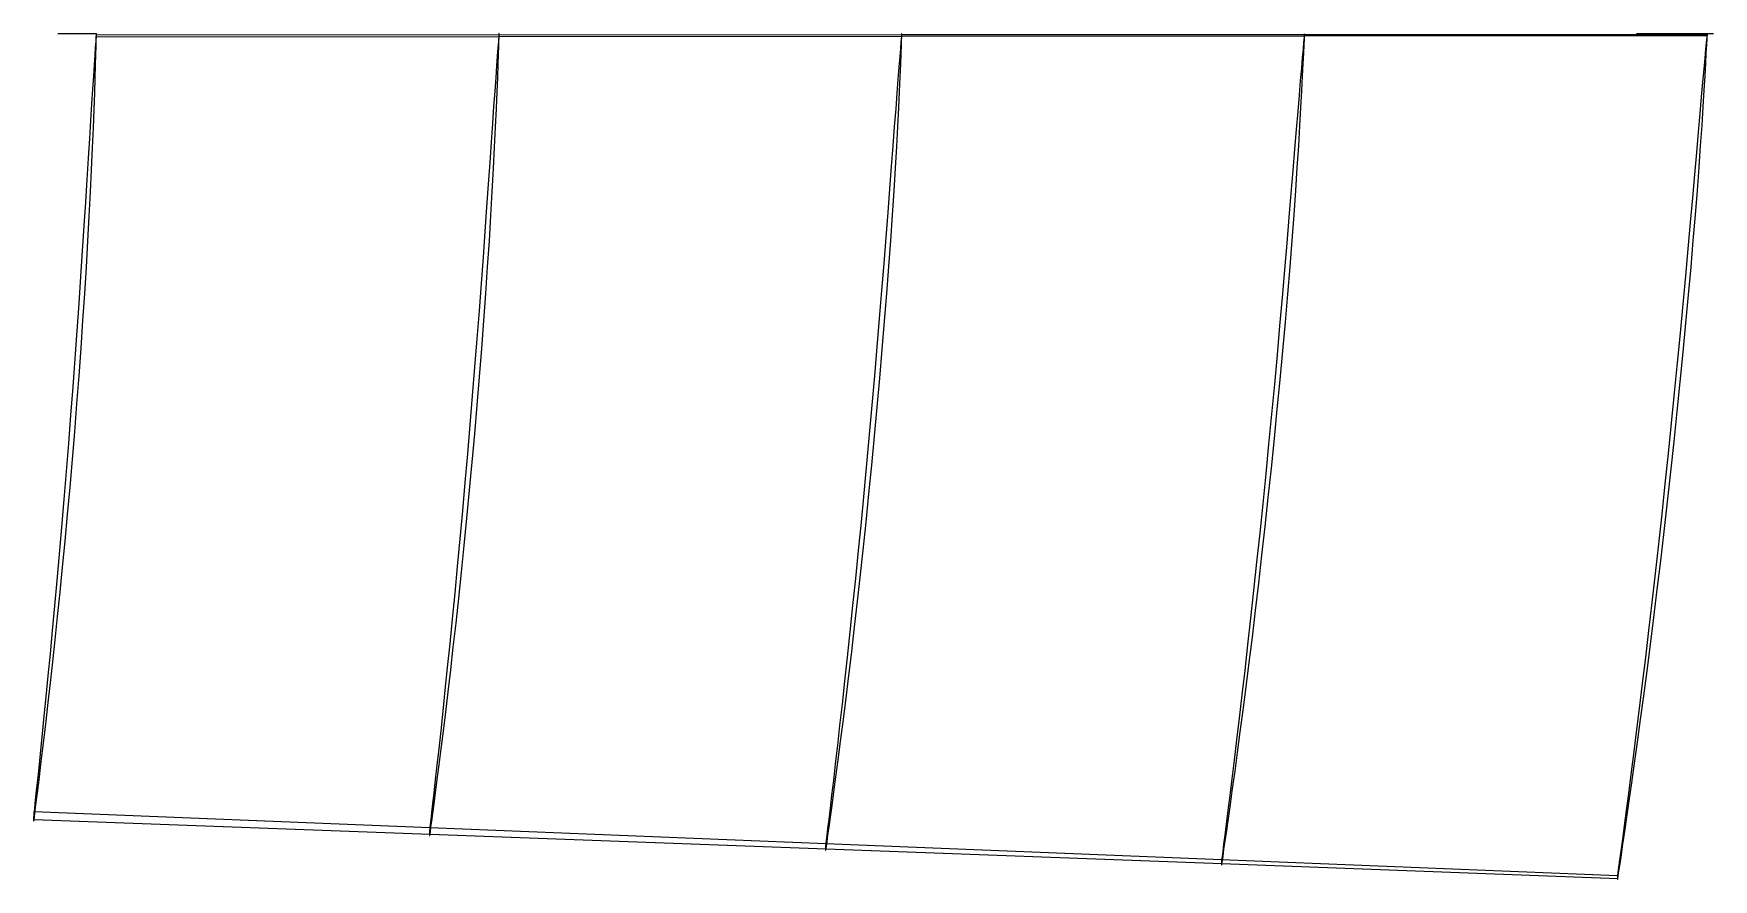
# Model space of a CAD drawing. Extents: x 330.4 to 374, y -22 to 0.
import ezdxf

# ---------------------------------------------------------------- set-up
doc = ezdxf.new("R2010")
doc.units = 0

msp = doc.modelspace()

# ---------------------------------------------------------------- linework, layer by layer
at = {"layer": '1', "color": 7}
for points in [[(332, 0, -42), (332, 0, 0), (331.98331, 0, 0.283729), (331.96662, 0, 0.567457), (331.94993, 0, 0.851186), (331.93324, 0, 1.134914), (331.91655, 0, 1.418643), (331.899861, 0, 1.702371), (331.883171, 0, 1.9861), (331.866481, 0, 2.269829), (331.849791, 0, 2.553557), (331.833101, 0, 2.837286), (331.816411, 0, 3.121014), (331.799721, 0, 3.404743), (331.783031, 0, 3.688472), (331.766341, 0, 3.9722), (331.749651, 0, 4.255929), (331.732961, 0, 4.539657), (331.716271, 0, 4.823386), (331.699582, 0, 5.107114), (331.682892, 0, 5.390843), (331.666202, 0, 5.674572), (331.649512, 0, 5.9583), (331.632822, 0, 6.242029), (331.616132, 0, 6.525757), (331.599442, 0, 6.809486), (331.582752, 0, 7.093214), (331.566062, 0, 7.376943), (331.549372, 0, 7.660672), (331.532682, 0, 7.9444), (331.515992, 0, 8.228129), (331.499303, 0, 8.511857), (331.482613, 0, 8.795586), (331.465923, 0, 9.079314), (331.449233, 0, 9.363043), (331.432543, 0, 9.646772), (331.415853, 0, 9.9305), (331.399163, 0, 10.214229), (331.382473, 0, 10.497957), (331.365783, 0, 10.781686), (331.349093, 0, 11.065415), (331.332403, 0, 11.349143), (331.315713, 0, 11.632872), (331.299024, 0, 11.9166), (331.282334, 0, 12.200329), (331.265644, 0, 12.484057), (331.248969, 0, 12.767787), (331.232293, 0, 13.051516), (331.215607, 0, 13.335245), (331.19891, 0, 13.618973), (331.182205, 0, 13.902701), (331.165493, 0, 14.186428), (331.148779, 0, 14.470155), (331.132071, 0, 14.753883), (331.115377, 0, 15.037611), (331.098707, 0, 15.321341), (331.082078, 0, 15.605073), (331.065518, 0, 15.888809), (331.04902, 0, 16.172549), (331.032595, 0, 16.456293), (331.016252, 0, 16.740042), (331, 0, 17.023796), (331, 0, 59)], [(374, 0, -42), (374, 0, 0), (373.838951, 0, 1.368913), (373.810875, 0, 1.60756), (373.782799, 0, 1.846207), (373.754723, 0, 2.084854), (373.726647, 0, 2.323501), (373.698571, 0, 2.562148), (373.670495, 0, 2.800795), (373.642419, 0, 3.039442), (373.614343, 0, 3.278089), (373.586266, 0, 3.516736), (373.55819, 0, 3.755383), (373.530114, 0, 3.99403), (373.502038, 0, 4.232676), (373.473962, 0, 4.471323), (373.445886, 0, 4.70997), (373.41781, 0, 4.948617), (373.389734, 0, 5.187264), (373.361657, 0, 5.425911), (373.333581, 0, 5.664558), (373.305505, 0, 5.903205), (373.277429, 0, 6.141852), (373.249353, 0, 6.380499), (373.221277, 0, 6.619146), (373.193201, 0, 6.857793), (373.165125, 0, 7.09644), (373.137049, 0, 7.335087), (373.108972, 0, 7.573734), (373.080896, 0, 7.812381), (373.05282, 0, 8.051028), (373.024744, 0, 8.289675), (372.996668, 0, 8.528322), (372.968592, 0, 8.766969), (372.940516, 0, 9.005616), (372.91244, 0, 9.244263), (372.884364, 0, 9.48291), (372.856287, 0, 9.721557), (372.828211, 0, 9.960204), (372.800135, 0, 10.198851), (372.772059, 0, 10.437498), (372.743983, 0, 10.676145), (372.715907, 0, 10.914792), (372.687831, 0, 11.153438), (372.659755, 0, 11.392085), (372.631679, 0, 11.630732), (372.603602, 0, 11.869379), (372.575526, 0, 12.108026), (372.54745, 0, 12.346673), (372.519374, 0, 12.58532), (372.491298, 0, 12.823967), (372.463222, 0, 13.062614), (372.435146, 0, 13.301261), (372.40707, 0, 13.539908), (372.378994, 0, 13.778555), (372.350917, 0, 14.017202), (372.322841, 0, 14.255849), (372.294765, 0, 14.494496), (372.266689, 0, 14.733143), (372.238613, 0, 14.97179), (372.210537, 0, 15.210437), (372.182461, 0, 15.449084), (372.154385, 0, 15.687731), (372, 0, 17), (372, 0, 59)], [(331.995534, -0.022306, 0.075909), (342.455013, -0.022431, 0.408112), (352.914671, -0.021814, 0.740515), (363.37452, -0.02046, 1.073168), (373.834575, -0.018371, 1.406113)], [(332.000127, -0.079222, -0.002328), (342.459889, -0.069731, 0.340021), (352.919646, -0.060315, 0.682405), (363.379397, -0.050973, 1.024828), (373.83914, -0.041689, 1.36729)], [(330.382093, -20.408019, 16.817528), (340.667419, -20.786471, 16.513813), (350.951817, -21.167374, 16.209656), (361.23526, -21.550659, 15.90494), (371.517704, -21.936253, 15.599598)], [(330.382517, -20.196472, 17.036881), (340.66436, -20.613453, 16.706128), (350.946158, -21.029736, 16.373656), (361.227983, -21.445304, 16.039518), (371.509911, -21.860188, 15.703767)]]:
    msp.add_polyline3d(points, dxfattribs=at)
at = {"layer": '1', "color": 4}
for points in [[(332.000127, -0.079222, -0.002328), (332.000393, -0.067668, -0.006805), (332.000593, -0.05641, -0.010158), (332.000722, -0.045633, -0.01233), (332.00078, -0.035511, -0.013287), (332.000764, -0.026211, -0.013014), (332.000677, -0.017883, -0.011514), (332.000518, -0.010663, -0.008813), (332.000291, -0.00467, -0.004954), (332, 0, 0), (331.999649, 0.00327, 0.005968), (331.999244, 0.005088, 0.012852), (331.998792, 0.005424, 0.020541), (331.998299, 0.004272, 0.02891), (331.997775, 0.001653, 0.037821), (331.997228, -0.002392, 0.047129), (331.996666, -0.007795, 0.056684), (331.996098, -0.01447, 0.06633), (331.995534, -0.022306, 0.075909)], [(342.459889, -0.069731, 0.340021), (342.460173, -0.059528, 0.336083), (342.460386, -0.04957, 0.333135), (342.460524, -0.040029, 0.33123), (342.460585, -0.031073, 0.3304), (342.460567, -0.022856, 0.33066), (342.460471, -0.015521, 0.332006), (342.460298, -0.009197, 0.334413), (342.460052, -0.003993, 0.33784), (342.459738, 0, 0.342228), (342.45936, 0.002713, 0.3475), (342.458925, 0.0041, 0.353564), (342.458441, 0.004135, 0.360316), (342.457916, 0.00282, 0.367637), (342.457359, 0.000176, 0.3754), (342.456781, -0.00375, 0.38347), (342.45619, -0.008889, 0.391708), (342.455597, -0.015153, 0.39997), (342.455013, -0.022431, 0.408112)], [(352.919646, -0.060315, 0.682405), (352.919939, -0.051467, 0.679004), (352.920158, -0.042813, 0.676459), (352.9203, -0.034514, 0.674819), (352.920361, -0.026724, 0.674114), (352.920341, -0.019588, 0.674357), (352.920239, -0.013239, 0.675543), (352.920059, -0.007793, 0.67765), (352.919803, -0.003353, 0.68064), (352.919476, 0, 0.684456), (352.919084, 0.002203, 0.689029), (352.918635, 0.003215, 0.694272), (352.918136, 0.003019, 0.700089), (352.917598, 0.001617, 0.706372), (352.917029, -0.000964, 0.713004), (352.916442, -0.004677, 0.719862), (352.915845, -0.009451, 0.72682), (352.915251, -0.015199, 0.733747), (352.914671, -0.021814, 0.740515)], [(363.379397, -0.050973, 1.024828), (363.379688, -0.043481, 1.02196), (363.379905, -0.036136, 1.019816), (363.380045, -0.029083, 1.018439), (363.380104, -0.022463, 1.017854), (363.380082, -0.016406, 1.018075), (363.379979, -0.011033, 1.019096), (363.379798, -0.00645, 1.020898), (363.379541, -0.002748, 1.023444), (363.379214, 0, 1.026685), (363.378823, 0.001739, 1.030555), (363.378376, 0.002436, 1.034979), (363.377883, 0.002075, 1.039869), (363.377352, 0.000665, 1.045127), (363.376794, -0.001766, 1.05065), (363.376221, -0.005171, 1.056329), (363.375643, -0.009481, 1.06205), (363.375073, -0.014611, 1.0677), (363.37452, -0.02046, 1.073168)], [(373.83914, -0.041689, 1.36729), (373.839416, -0.035555, 1.364953), (373.839622, -0.029524, 1.363206), (373.839754, -0.023724, 1.362087), (373.839809, -0.018278, 1.36162), (373.839786, -0.013302, 1.361814), (373.839686, -0.0089, 1.362665), (373.839511, -0.005166, 1.364155), (373.839264, -0.002178, 1.366252), (373.838951, 0, 1.368913), (373.838579, 0.001322, 1.372081), (373.838154, 0.00176, 1.375688), (373.837687, 0.001305, 1.379659), (373.837187, -0.000033, 1.38391), (373.836665, -0.002226, 1.388351), (373.836131, -0.005227, 1.392887), (373.835597, -0.008974, 1.397423), (373.835075, -0.013386, 1.401863), (373.834575, -0.018371, 1.406113)]]:
    msp.add_polyline3d(points, dxfattribs=at)
at = {"layer": '1', "color": 1}
for points in [[(330.382093, -20.408019, 16.817528), (330.390142, -20.345015, 16.745136), (330.403842, -20.237569, 16.621875), (330.423102, -20.086079, 16.44851), (330.44779, -19.891071, 16.22612), (330.477735, -19.653269, 15.956064), (330.512717, -19.373539, 15.640027), (330.552487, -19.051721, 15.281174), (330.596707, -18.688351, 14.882452), (330.645005, -18.286633, 14.444367), (330.696965, -17.847316, 13.970464), (330.752118, -17.369593, 13.466406), (330.810033, -16.858289, 12.932144), (330.870252, -16.313823, 12.372781), (330.932313, -15.737327, 11.793032), (330.995763, -15.133943, 11.193436), (331.060028, -14.502143, 10.582318), (331.124733, -13.849537, 9.957925), (331.189255, -13.173358, 9.330569), (331.253291, -12.482574, 8.697241), (331.316239, -11.775145, 8.067856), (331.377847, -11.059574, 7.440062), (331.437567, -10.33488, 6.822796), (331.495222, -9.609244, 6.214055), (331.550346, -8.882653, 5.621679), (331.602805, -8.162079, 5.044917), (331.652248, -7.448778, 4.489946), (331.698429, -6.745689, 3.960756), (331.741303, -6.058705, 3.457387), (331.780497, -5.387065, 2.988122), (331.816247, -4.739851, 2.54832), (331.84826, -4.116388, 2.145576), (331.876705, -3.522895, 1.77816), (331.901712, -2.964016, 1.445913), (331.923324, -2.442502, 1.150714), (331.941757, -1.962972, 0.89147), (331.957286, -1.530308, 0.666173), (331.970004, -1.146415, 0.476288), (331.980084, -0.814059, 0.321597), (331.987911, -0.538358, 0.1981), (331.993763, -0.322853, 0.103359), (331.997802, -0.169437, 0.036633), (332.000127, -0.079222, -0.002328)], [(340.667419, -20.786471, 16.513813), (340.676315, -20.720417, 16.444887), (340.691451, -20.607812, 16.327553), (340.712716, -20.449093, 16.162528), (340.739955, -20.244861, 15.950834), (340.772967, -19.995921, 15.693766), (340.8115, -19.70326, 15.392908), (340.855248, -19.36716, 15.05107), (340.903835, -18.988258, 14.671162), (340.956885, -18.569619, 14.253769), (341.013943, -18.112417, 13.80205), (341.074468, -17.616368, 13.321291), (341.138032, -17.085888, 12.811741), (341.204116, -16.52216, 12.277759), (341.272182, -15.926276, 11.724207), (341.341793, -15.303384, 11.151444), (341.412278, -14.652755, 10.567131), (341.483283, -13.981256, 9.970069), (341.554092, -13.287456, 9.369334), (341.624428, -12.57923, 8.762814), (341.693603, -11.855737, 8.159282), (341.761392, -11.124607, 7.557073), (341.827171, -10.385777, 6.964236), (341.89079, -9.646764, 6.379219), (341.95171, -8.908135, 5.809334), (342.00983, -8.176677, 5.25377), (342.064729, -7.453775, 4.718636), (342.116168, -6.743014, 4.207045), (342.164072, -6.04948, 3.71988), (342.208013, -5.37323, 3.264549), (342.248252, -4.722361, 2.837296), (342.284419, -4.096611, 2.445376), (342.316713, -3.502014, 2.08706), (342.345234, -2.942719, 1.762732), (342.370017, -2.421629, 1.474045), (342.391277, -1.943111, 1.220104), (342.409297, -1.511762, 0.999137), (342.424152, -1.129551, 0.812534), (342.436011, -0.799174, 0.66012), (342.445283, -0.525388, 0.538191), (342.452259, -0.311473, 0.444549), (342.457096, -0.159221, 0.378557), (342.459889, -0.069731, 0.340021)], [(350.951817, -21.167374, 16.209656), (350.961533, -21.098377, 16.144261), (350.978054, -20.980795, 16.032961), (351.001255, -20.815097, 15.876422), (351.030957, -20.601958, 15.675609), (351.066931, -20.342262, 15.431748), (351.108895, -20.037102, 15.14632), (351.156497, -19.687143, 14.821793), (351.209319, -19.293209, 14.460943), (351.266978, -18.858165, 14.064518), (351.328988, -18.383567, 13.635299), (351.394745, -17.869655, 13.178132), (351.463822, -17.320528, 12.693506), (351.535646, -16.737926, 12.185206), (351.609604, -16.123084, 11.658035), (351.68527, -15.48103, 11.112326), (351.761893, -14.811846, 10.554988), (351.839125, -14.121694, 9.985421), (351.916182, -13.41041, 9.411398), (351.992786, -12.684844, 8.831771), (352.068192, -11.945297, 8.254103), (352.142174, -11.198562, 7.677497), (352.214054, -10.445474, 7.109032), (352.28369, -9.692892, 6.547712), (352.350485, -8.941997, 6.0002), (352.414361, -8.199297, 5.465784), (352.474832, -7.466454, 4.950317), (352.53168, -6.747517, 4.456201), (352.584776, -6.04694, 3.985045), (352.633653, -5.3655, 3.543429), (352.678573, -4.710382, 3.128513), (352.719092, -4.081746, 2.747158), (352.755437, -3.485409, 2.397703), (352.787666, -2.9251, 2.081047), (352.815808, -2.403856, 1.798604), (352.840068, -1.925779, 1.549746), (352.860738, -1.495223, 1.332902), (352.877873, -1.114214, 1.149391), (352.891639, -0.785382, 0.99908), (352.902468, -0.513141, 0.87857), (352.910653, -0.300524, 0.785913), (352.916349, -0.149226, 0.720573), (352.919646, -0.060315, 0.682405)], [(361.23526, -21.550659, 15.90494), (361.245756, -21.478865, 15.843165), (361.263606, -21.35649, 15.73799), (361.288663, -21.184073, 15.590065), (361.320729, -20.962353, 15.400293), (361.359546, -20.692292, 15.169826), (361.404804, -20.375075, 14.900051), (361.456114, -20.011693, 14.593108), (361.513019, -19.603187, 14.251583), (361.575124, -19.152264, 13.876369), (361.641916, -18.660756, 13.469952), (361.712751, -18.129513, 13.036564), (361.787174, -17.5622, 12.577146), (361.864591, -16.96112, 12.094821), (361.94431, -16.327751, 11.594201), (362.025905, -15.666892, 11.075756), (362.108576, -14.979472, 10.545498), (362.191946, -14.270954, 10.003528), (362.275202, -13.542317, 9.456324), (362.358031, -12.799516, 8.903678), (362.439664, -12.043913, 8.351919), (362.519844, -11.281527, 7.800948), (362.597867, -10.514055, 7.256828), (362.673573, -9.747706, 6.719199), (362.746326, -8.984304, 6.193971), (362.816052, -8.230002, 5.680696), (362.882226, -7.486874, 5.184744), (362.944641, -6.759247, 4.708031), (363.003109, -6.051129, 4.252714), (363.057135, -5.363912, 3.824631), (363.106948, -4.703941, 3.421868), (363.152045, -4.071813, 3.050842), (363.192671, -3.473097, 2.710036), (363.228826, -2.911155, 2.400827), (363.260535, -2.38913, 2.124456), (363.287999, -1.910938, 1.88045), (363.311503, -1.480656, 1.66752), (363.331088, -1.100375, 1.486901), (363.346913, -0.772663, 1.33851), (363.359426, -0.501604, 1.219262), (363.368924, -0.289997, 1.127466), (363.375552, -0.139449, 1.06269), (363.379397, -0.050973, 1.024828)], [(371.517704, -21.936253, 15.599598), (371.528947, -21.861746, 15.541466), (371.54806, -21.734767, 15.442496), (371.574885, -21.555891, 15.303292), (371.609201, -21.325917, 15.124698), (371.650725, -21.045881, 14.907789), (371.699121, -20.717051, 14.653859), (371.753971, -20.340694, 14.364742), (371.81479, -19.918121, 14.042729), (371.881154, -19.451845, 13.688938), (371.952533, -18.943936, 13.305579), (372.028262, -18.395826, 12.896224), (372.107849, -17.810863, 12.462178), (372.19068, -17.191705, 12.006112), (372.276011, -16.54024, 11.532191), (372.363386, -15.860941, 11.041209), (372.451989, -15.155547, 10.538208), (372.54139, -14.428919, 10.023979), (372.630777, -13.683047, 9.50373), (372.719775, -12.923125, 8.978158), (372.80762, -12.151453, 8.452383), (372.893995, -11.373372, 7.927099), (372.978199, -10.591376, 7.407333), (373.060022, -9.811068, 6.893417), (373.13882, -9.034915, 6.390417), (373.214495, -8.268651, 5.898312), (373.286512, -7.514895, 5.421742), (373.354666, -6.778059, 4.962407), (373.418708, -6.061908, 4.522784), (373.478116, -5.368322, 4.108086), (373.533065, -4.702902, 3.717313), (373.582997, -4.066681, 3.356395), (373.628164, -3.464944, 3.024045), (373.668499, -2.900773, 2.72206), (373.704025, -2.377391, 2.451513), (373.734925, -1.898517, 2.212151), (373.761478, -1.46799, 2.002935), (373.783708, -1.087962, 1.825021), (373.80177, -0.760941, 1.678371), (373.816121, -0.4907, 1.560233), (373.827051, -0.279815, 1.469177), (373.834697, -0.129812, 1.40488), (373.83914, -0.041689, 1.36729)]]:
    msp.add_polyline3d(points, dxfattribs=at)
at = {"layer": '1', "color": 3}
for points in [[(331.995534, -0.022306, 0.075909), (331.991195, -0.087255, 0.149491), (331.983789, -0.197961, 0.274586), (331.973327, -0.35402, 0.450236), (331.95985, -0.555153, 0.674657), (331.943497, -0.802114, 0.94407), (331.924493, -1.096642, 1.252824), (331.902844, -1.437559, 1.598732), (331.878469, -1.822285, 1.980982), (331.851487, -2.250712, 2.394975), (331.82197, -2.721987, 2.836714), (331.789846, -3.232963, 3.304857), (331.755166, -3.781986, 3.795716), (331.718075, -4.368631, 4.303717), (331.678283, -4.985275, 4.832306), (331.636127, -5.633793, 5.372397), (331.591365, -6.306011, 5.927535), (331.54418, -7.000252, 6.492743), (331.49462, -7.711776, 7.066732), (331.442699, -8.434102, 7.650151), (331.38875, -9.166478, 8.236461), (331.332826, -9.901142, 8.827597), (331.275371, -10.638674, 9.415389), (331.216501, -11.370595, 10.002488), (331.156724, -12.098083, 10.58014), (331.096222, -12.81198, 11.151779), (331.035557, -13.514376, 11.707874), (330.974981, -14.195902, 12.252213), (330.915068, -14.857868, 12.776564), (330.856152, -15.492771, 13.282857), (330.798723, -16.10012, 13.76537), (330.743232, -16.675778, 14.22274), (330.690141, -17.215274, 14.654211), (330.639968, -17.71893, 15.05415), (330.593143, -18.181832, 15.422955), (330.550118, -18.601018, 15.759265), (330.511292, -18.976382, 16.059077), (330.476994, -19.30554, 16.32127), (330.44753, -19.585824, 16.545406), (330.42316, -19.815936, 16.730124), (330.404099, -19.994901, 16.874197), (330.390511, -20.12194, 16.976677), (330.382517, -20.196472, 17.036881)], [(342.455013, -0.022431, 0.408112), (342.44998, -0.089975, 0.47815), (342.441389, -0.205128, 0.597266), (342.429259, -0.367429, 0.764535), (342.413644, -0.576504, 0.978298), (342.394706, -0.832856, 1.235042), (342.372718, -1.137872, 1.529444), (342.347706, -1.490313, 1.859401), (342.319596, -1.88767, 2.224076), (342.288544, -2.329554, 2.619165), (342.254653, -2.814867, 3.04094), (342.217874, -3.340608, 3.487914), (342.178263, -3.904625, 3.957031), (342.136032, -4.506293, 4.442827), (342.090857, -5.138377, 4.948528), (342.043135, -5.80174, 5.466063), (341.99262, -6.488982, 5.998254), (341.939506, -7.197566, 6.54113), (341.883898, -7.923331, 7.092704), (341.825792, -8.659843, 7.653748), (341.765606, -9.406062, 8.217887), (341.703375, -10.154711, 8.786728), (341.639624, -10.905569, 9.352801), (341.574458, -11.650936, 9.918115), (341.508466, -12.390958, 10.474865), (341.441811, -13.117502, 11.025609), (341.375146, -13.831381, 11.561988), (341.308694, -14.524362, 12.086835), (341.243115, -15.196801, 12.592759), (341.178725, -15.84178, 13.081303), (341.116097, -16.458587, 13.54685), (341.055676, -17.042819, 13.988459), (340.99794, -17.590542, 14.404897), (340.943463, -18.10144, 14.791093), (340.892659, -18.5709, 15.147309), (340.845987, -18.996172, 15.47203), (340.803898, -19.376814, 15.761543), (340.766737, -19.710361, 16.01488), (340.734813, -19.994411, 16.231427), (340.708406, -20.227658, 16.409858), (340.68775, -20.409082, 16.549009), (340.673025, -20.537874, 16.647978), (340.66436, -20.613453, 16.706128)], [(352.914671, -0.021814, 0.740515), (352.908964, -0.091926, 0.806983), (352.899223, -0.211453, 0.920043), (352.885475, -0.379896, 1.078821), (352.867782, -0.596787, 1.281784), (352.846331, -0.862387, 1.52569), (352.821435, -1.177744, 1.805555), (352.793141, -1.541555, 2.119361), (352.761384, -1.951373, 2.466248), (352.726356, -2.406559, 2.842178), (352.688182, -2.905752, 3.243748), (352.646845, -3.446077, 3.669315), (352.602394, -4.024942, 4.116434), (352.555104, -4.641486, 4.57981), (352.504625, -5.288868, 5.062397), (352.451392, -5.966998, 5.557172), (352.395168, -6.669147, 6.066277), (352.336142, -7.392085, 6.586629), (352.274488, -8.132042, 7.115709), (352.210193, -8.882774, 7.654227), (352.143747, -9.642858, 8.196117), (352.075188, -10.405525, 8.742553), (352.005102, -11.169762, 9.286859), (351.933603, -11.928622, 9.830328), (351.861336, -12.681258, 10.366175), (351.788477, -13.420508, 10.896018), (351.715734, -14.145974, 11.412739), (351.643339, -14.850499, 11.918149), (351.572013, -15.533527, 12.405736), (351.502067, -16.188737, 12.876584), (351.434156, -16.815083, 13.325327), (351.36872, -17.408085, 13.751243), (351.306255, -17.964142, 14.152801), (351.247388, -18.482408, 14.525422), (351.192522, -18.958582, 14.869181), (351.142132, -19.390093, 15.182417), (351.096711, -19.776103, 15.461792), (351.056618, -20.114157, 15.706409), (351.022175, -20.402083, 15.91548), (350.993685, -20.638549, 16.087717), (350.971398, -20.822495, 16.222018), (350.955509, -20.953084, 16.317529), (350.946158, -21.029736, 16.373656)], [(363.37452, -0.02046, 1.073168), (363.368163, -0.093122, 1.136029), (363.357318, -0.216959, 1.242937), (363.342013, -0.39145, 1.393093), (363.32232, -0.616039, 1.585087), (363.298443, -0.890754, 1.815959), (363.270735, -1.216314, 2.081073), (363.23926, -1.591352, 2.3785), (363.203967, -2.01348, 2.707346), (363.165073, -2.481779, 3.063909), (363.122731, -2.994685, 3.445018), (363.076954, -3.549411, 3.848935), (363.027774, -4.142983, 4.273783), (362.975524, -4.774258, 4.714517), (362.919838, -5.436793, 5.173766), (362.861162, -6.129614, 5.645567), (362.799281, -6.846549, 6.131465), (362.734371, -7.583854, 6.629089), (362.666673, -8.337958, 7.135611), (362.596187, -9.102938, 7.651453), (362.523458, -9.876905, 8.171026), (362.448549, -10.65362, 8.694964), (362.372082, -11.431289, 9.217465), (362.294207, -12.203681, 9.739052), (362.2156, -12.969015, 10.254001), (362.136475, -13.72102, 10.762963), (362.057572, -14.458223, 11.260036), (361.979158, -15.174417, 11.746018), (361.901985, -15.868151, 12.215381), (361.826392, -16.533741, 12.668596), (361.753096, -17.169703, 13.100724), (361.682539, -17.771594, 13.511122), (361.615254, -18.33616, 13.897874), (361.551894, -18.861912, 14.257116), (361.49287, -19.344954, 14.588558), (361.438675, -19.782797, 14.890476), (361.389839, -20.174264, 15.1599), (361.346734, -20.516951, 15.395933), (361.309705, -20.808858, 15.597639), (361.279076, -21.048628, 15.763776), (361.255115, -21.23516, 15.893303), (361.238034, -21.367593, 15.985412), (361.227983, -21.445304, 16.039518)], [(373.834575, -0.018371, 1.406113), (373.827603, -0.093511, 1.465276), (373.815707, -0.221593, 1.565929), (373.798923, -0.40204, 1.707317), (373.777326, -0.634212, 1.888157), (373.751134, -0.917912, 2.105778), (373.720732, -1.253539, 2.355906), (373.686202, -1.639663, 2.636703), (373.64751, -2.073944, 2.947242), (373.604893, -2.555213, 3.284133), (373.558525, -3.081687, 3.644491), (373.508455, -3.650639, 4.026495), (373.454685, -4.25878, 4.428776), (373.397598, -4.904649, 4.846629), (373.336821, -5.582193, 5.282312), (373.272789, -6.289637, 5.730911), (373.205313, -7.021236, 6.193493), (373.134557, -7.772925, 6.668174), (373.060818, -8.541133, 7.152084), (372.984141, -9.320385, 7.645109), (372.905106, -10.108257, 8.142305), (372.823822, -10.899042, 8.643668), (372.740922, -11.690198, 9.144333), (372.656622, -12.476145, 9.644034), (372.571596, -13.254267, 10.138098), (372.486134, -14.019062, 10.626237), (372.400968, -14.768117, 11.103729), (372.31644, -15.496049, 11.570382), (372.233309, -16.200608, 12.021643), (372.15196, -16.876724, 12.457301), (372.073157, -17.522385, 12.873019), (371.997359, -18.133348, 13.267994), (371.925141, -18.706517, 13.640126), (371.857164, -19.239885, 13.98618), (371.79387, -19.729945, 14.305454), (371.735772, -20.174258, 14.596183), (371.683418, -20.571279, 14.855839), (371.637208, -20.918719, 15.083431), (371.597514, -21.21471, 15.277891), (371.564681, -21.457865, 15.438029), (371.538996, -21.647045, 15.562863), (371.520685, -21.781365, 15.651627), (371.509911, -21.860188, 15.703767)]]:
    msp.add_polyline3d(points, dxfattribs=at)
at = {"layer": '1', "color": 2}
for points in [[(330.382517, -20.196472, 17.036881), (330.380442, -20.217211, 17.050979), (330.378447, -20.239993, 17.061472), (330.376585, -20.264203, 17.068078), (330.374906, -20.289185, 17.070618), (330.373457, -20.314263, 17.069024), (330.372275, -20.33876, 17.063339), (330.371393, -20.362011, 17.053715), (330.370836, -20.383386, 17.040415), (330.370619, -20.402306, 17.023796), (330.370749, -20.418257, 17.004309), (330.371223, -20.430804, 16.98248), (330.372029, -20.439607, 16.958901), (330.373146, -20.444425, 16.93421), (330.374544, -20.445125, 16.909075), (330.376185, -20.441688, 16.884178), (330.378024, -20.434205, 16.860195), (330.380012, -20.42288, 16.837775), (330.382093, -20.408019, 16.817528)], [(340.66436, -20.613453, 16.706128), (340.662451, -20.631468, 16.717742), (340.66066, -20.651169, 16.726208), (340.659037, -20.672014, 16.731295), (340.657627, -20.693432, 16.732862), (340.656467, -20.714831, 16.730867), (340.655589, -20.735625, 16.725364), (340.655019, -20.755239, 16.716506), (340.654773, -20.773134, 16.704534), (340.654856, -20.788817, 16.68978), (340.655268, -20.801854, 16.672648), (340.655998, -20.811885, 16.653609), (340.657026, -20.818634, 16.633189), (340.658324, -20.821912, 16.611948), (340.659858, -20.821629, 16.590473), (340.661583, -20.817791, 16.569354), (340.663453, -20.810503, 16.549173), (340.665417, -20.799967, 16.530488), (340.667419, -20.786471, 16.513813)], [(350.946158, -21.029736, 16.373656), (350.944454, -21.044984, 16.382965), (350.942894, -21.061586, 16.389598), (350.941524, -21.079079, 16.393368), (350.940381, -21.096972, 16.394171), (350.939496, -21.114766, 16.391984), (350.938895, -21.131963, 16.386869), (350.938595, -21.148081, 16.378967), (350.938605, -21.16267, 16.368501), (350.938923, -21.175321, 16.355763), (350.939543, -21.185679, 16.34111), (350.940446, -21.193453, 16.32495), (350.941608, -21.198425, 16.307737), (350.942996, -21.200455, 16.289952), (350.944572, -21.199486, 16.272092), (350.946292, -21.195543, 16.254659), (350.948107, -21.188738, 16.238139), (350.949966, -21.179259, 16.222997), (350.951817, -21.167374, 16.209656)], [(361.227983, -21.445304, 16.039518), (361.226521, -21.457745, 16.046702), (361.225218, -21.471233, 16.051691), (361.224109, -21.485385, 16.054344), (361.223227, -21.499797, 16.054587), (361.222597, -21.514061, 16.052411), (361.222236, -21.52777, 16.047879), (361.222155, -21.540536, 16.04112), (361.222357, -21.551994, 16.032326), (361.222835, -21.56182, 16.021747), (361.223577, -21.569732, 16.009683), (361.224561, -21.575506, 15.996478), (361.22576, -21.578977, 15.982507), (361.22714, -21.580045, 15.968168), (361.228661, -21.57868, 15.953867), (361.23028, -21.57492, 15.940013), (361.231952, -21.568872, 15.926999), (361.233628, -21.560707, 15.915196), (361.23526, -21.550659, 15.90494)], [(371.509911, -21.860188, 15.703767), (371.50873, -21.869781, 15.708997), (371.507704, -21.880137, 15.712529), (371.506863, -21.890956, 15.71426), (371.50623, -21.901927, 15.71414), (371.505825, -21.912732, 15.712174), (371.505658, -21.92306, 15.708417), (371.505735, -21.932612, 15.702979), (371.506054, -21.941112, 15.696017), (371.506605, -21.948314, 15.687731), (371.507373, -21.95401, 15.678361), (371.508335, -21.958036, 15.668178), (371.509464, -21.960273, 15.657475), (371.510727, -21.960659, 15.646563), (371.512088, -21.959181, 15.635756), (371.513508, -21.955881, 15.625367), (371.514944, -21.950855, 15.615696), (371.516357, -21.944249, 15.607023), (371.517704, -21.936253, 15.599598)]]:
    msp.add_polyline3d(points, dxfattribs=at)

doc.saveas('drawing.dxf')
